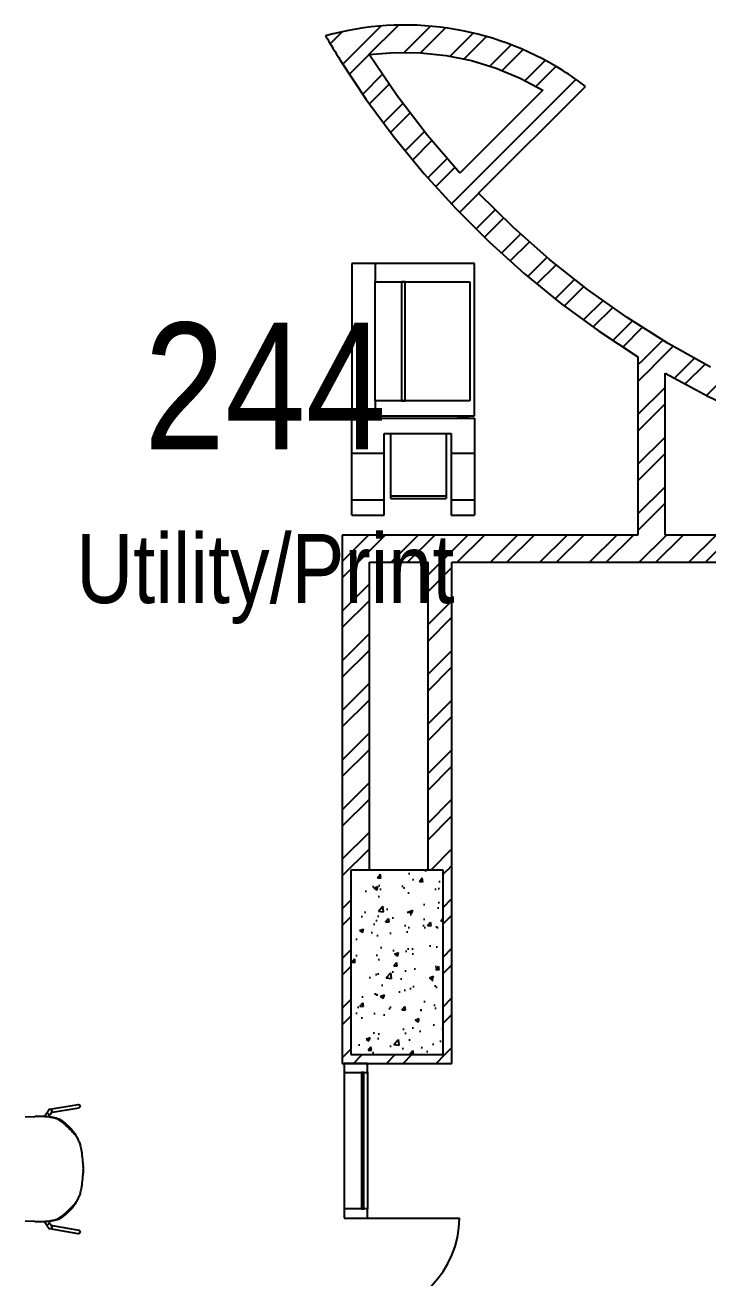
# Model space of a CAD drawing. Extents: x 6433 to 75181, y -2986 to 56414.
# Drawn here: x 31248 to 34212, y 19194 to 24633 of the extents above; entities that cross this region are included whole.
import ezdxf

# ---------------------------------------------------------------- set-up
doc = ezdxf.new("R2010")
doc.units = 0
doc.header["$MEASUREMENT"] = 0
for name, color, linetype in [('A-Column__Concrete', 7, 'CONTINUOUS'), ('A-Door', 160, 'CONTINUOUS'), ('A-Equipment', 1, 'CONTINUOUS'), ('A-Furniture', 252, 'CONTINUOUS'), ('A-Hatch__Brick', 2, 'CONTINUOUS'), ('A-Hatch__Concrete', 252, 'CONTINUOUS'), ('A-Text__Primary Room', 6, 'CONTINUOUS'), ('A-Wall__Brick', 6, 'CONTINUOUS'), ('A-Window', 4, 'CONTINUOUS')]:
    doc.layers.add(name, color=color, linetype=linetype)
doc.styles.add('Arial Narrow', font='ARIALN.TTF', dxfattribs={"height": 750})
pattern_1 = [(45, (8381.06, 65736.02), (-107.76307, 107.76307), []), (45, (8452.9, 65736.02), (-107.76307, 107.76307), [])]

msp = doc.modelspace()

# ---------------------------------------------------------------- hatches: boundary and pattern name
at = {"layer": 'A-Hatch__Brick'}
h = msp.add_hatch(dxfattribs=at)
h.set_pattern_fill('ANSI32', color=256, scale=16, style=0)
h.set_pattern_definition(pattern_1)
h.paths.add_polyline_path([(33581.8, 24435.1), (33478.3, 24493.7), (33369.8, 24542.6), (33257.3, 24581.1), (33141.7, 24609.2), (33024, 24626.4), (32905.2, 24632.6), (32786.4, 24627.8), (32668.5, 24612.1), (32552.6, 24585.5), (32616.3, 24480.3), (32678.3, 24493.9), (32740.9, 24504.1), (32852.7, 24513.8), (32964.9, 24512.7), (33076.4, 24500.8), (33186.3, 24478.3), (33293.5, 24445.3), (33397.1, 24402.2), (33496, 24349.3), (33561.9, 24415.1)])
h = msp.add_hatch(dxfattribs=at)
h.set_pattern_fill('ANSI32', color=256, scale=16, style=0)
h.set_pattern_definition(pattern_1)
h.paths.add_polyline_path([(39479.2, 24480.3), (39417.2, 24493.9), (39354.6, 24504.1), (39263.9, 24369.3), (39167.7, 24238.5), (39066.3, 24111.7), (38919.6, 23945.7), (38836.9, 23861.5), (38728.8, 23755.2), (38570.9, 23615.7), (38405.7, 23484.9), (38233.8, 23363.1), (38055.5, 23250.7), (37871.6, 23148), (37682.4, 23055.3), (37488.5, 22972.9), (37290.4, 22901), (37088.8, 22839.8), (36884.2, 22789.4), (36677.2, 22750.2), (36468.4, 22722), (36258.4, 22705.1), (36047.8, 22699.4), (35837.1, 22705.1), (35627.1, 22722), (35418.3, 22750.2), (35211.3, 22789.4), (35006.7, 22839.8), (34805.1, 22901), (34607.1, 22972.9), (34413.2, 23055.3), (34224, 23148), (34040, 23250.7), (33861.8, 23363.1), (33689.8, 23484.9), (33513, 23626), (33366.8, 23755.2), (33175.9, 23945.7), (33135.9, 23989.2), (32994.9, 24153.5), (32863.1, 24325.3), (32741, 24504.1), (32678.3, 24493.9), (32616.3, 24480.3), (32729.2, 24309.8), (32850.6, 24145.3), (32980.2, 23987.2), (33117.5, 23835.7), (33262.3, 23691.4), (33414.2, 23554.6), (33572.9, 23425.6), (33737.8, 23304.8), (33967.3, 23156.6), (34026.6, 23121.8), (34214.2, 23020.3), (34406.8, 22928.8), (34603.9, 22847.5), (34805.1, 22776.8), (35009.7, 22716.7), (35217.2, 22667.5), (35427, 22629.3), (35638.6, 22602.2), (35851.2, 22586.2), (36064.4, 22581.5), (36277.6, 22588), (36490.1, 22605.7), (36701.4, 22634.5), (36910.9, 22674.5), (37118, 22725.4), (37322.1, 22787.1), (37522.7, 22859.6), (37719.2, 22942.4), (37911, 23035.5), (38097.7, 23138.6), (38278.7, 23251.3), (38396.7, 23332.2), (38555.6, 23451.3), (38708.4, 23578), (38854.8, 23712), (39016.3, 23877.3), (39127, 24000.7), (39252.2, 24154.7), (39369.7, 24314.7)])
h = msp.add_hatch(dxfattribs=at)
h.set_pattern_fill('ANSI32', color=256, scale=16, style=0)
h.set_pattern_definition(pattern_1)
h.paths.add_polyline_path([(33680.1, 24366.5), (33631.8, 24401.9), (33581.8, 24435.1), (33135.9, 23989.2), (33216.5, 23902.9), (33561.9, 24248.3)])
h = msp.add_hatch(dxfattribs=at)
h.set_pattern_fill('ANSI32', color=256, scale=16, style=0)
h.set_pattern_definition(pattern_1)
h.paths.add_polyline_path([(34026.6, 22418.9), (34026.6, 23121.8), (33908.6, 23192.5), (33908.6, 22418.9)])
h = msp.add_hatch(dxfattribs=at)
h.set_pattern_fill('ANSI32', color=256, scale=16, style=0)
h.set_pattern_definition(pattern_1)
h.paths.add_polyline_path([(32742.8, 22300.9), (32742.8, 22418.9), (32624.8, 22418.9), (32624.8, 20125.9), (32742.8, 20125.9), (32742.8, 20163.9), (32662.8, 20163.9), (32662.8, 20963.9), (32742.8, 20963.9), (32742.8, 21615.5)])
h.paths.add_polyline_path([(32742.8, 16589.3), (32742.8, 17323.9), (32624.8, 17323.9), (32624.8, 14883.9), (32742.8, 14883.9), (32742.8, 16417.9)])
h = msp.add_hatch(dxfattribs=at)
h.set_pattern_fill('ANSI32', color=256, scale=16, style=0)
h.set_pattern_definition(pattern_1)
h.paths.add_polyline_path([(39800.8, 22300.9), (39800.8, 22418.9), (32742.8, 22418.9), (32742.8, 22300.9), (39695.8, 22300.9)])
h = msp.add_hatch(dxfattribs=at)
h.set_pattern_fill('ANSI32', color=256, scale=16, style=0)
h.set_pattern_definition(pattern_1)
h.paths.add_polyline_path([(33100.8, 22118.2), (33100.8, 22300.9), (32995.8, 22300.9), (32995.8, 20964.9), (33100.8, 20964.9), (33100.8, 21615.5)])
h = msp.add_hatch(dxfattribs=at)
h.set_pattern_fill('ANSI32', color=256, scale=16, style=0)
h.set_pattern_definition(pattern_1)
h.paths.add_polyline_path([(33100.8, 20610.3), (33100.8, 20964.9), (33062.8, 20963.9), (33062.8, 20163.9), (33100.8, 20163.9)])
h = msp.add_hatch(dxfattribs=at)
h.set_pattern_fill('ANSI32', color=256, scale=16, style=0)
h.set_pattern_definition(pattern_1)
h.paths.add_polyline_path([(33100.8, 20163.9), (32624.8, 20163.9), (32624.8, 20125.9), (33100.8, 20125.9)])
at = {"layer": 'A-Hatch__Concrete'}
h = msp.add_hatch(dxfattribs=at)
h.set_pattern_fill('AR-CONC', color=256, style=0)
h.set_pattern_definition([(50, (8381.06, 65736.02), (182.18467, -15.9391), [19.05, -209.55]), (355, (8381.06, 65736.02), (-35.2434, 191.05685), [15.24, -167.6406]), (100.45144, (8396.24, 65734.7), (146.94125, 175.11775), [16.19, -178.09024]), (46.1842, (8381.06, 65786.82), (271.079, -42.0423), [28.575, -314.325]), (96.63556, (8403.65, 65783.32), (237.4041, 247.4261), [24.285, -267.1356]), (351.18415, (8381.06, 65786.82), (237.4041, 247.4261), [22.86, -251.4597]), (21, (8406.46, 65774.12), (151.6144, -102.2652), [19.05, -209.55]), (326, (8406.46, 65774.12), (61.802, 184.18797), [15.24, -167.64]), (71.45144, (8419.1, 65765.6), (213.4164, 81.92277), [16.19, -178.08994]), (37.5, (8381.06, 65736.02), (3.0886, 84.55504), [0, -165.608, 0, -170.18, 0, -168.275]), (7.5, (8381.06, 65736.02), (66.81966, 100.18057), [0, -97.028, 0, -161.798, 0, -64.135]), (327.5, (8324.416, 65736.02), (135.590595, -5.72874), [0, -63.5, 0, -198.12, 0, -262.89]), (317.5, (8299.02, 65736.02), (148.12918, 25.4265), [0, -82.55, 0, -131.572, 0, -186.69])])
h.paths.add_polyline_path([(33062.8, 20513.2), (33062.8, 20963.9), (32662.8, 20963.9), (32662.8, 20163.9), (33062.8, 20163.9)])

# ---------------------------------------------------------------- linework, layer by layer
at = {"layer": 'A-Column__Concrete'}
for p, q in [((33062.8, 20963.9), (32662.8, 20963.9)), ((32662.8, 20963.9), (32662.8, 20163.9)), ((33062.8, 20163.9), (33062.8, 20963.9)), ((32662.8, 20163.9), (33062.8, 20163.9))]:
    msp.add_line(p, q, dxfattribs=at)
at = {"layer": 'A-Door'}
msp.add_line((32718.8, 19454.2), (33133.8, 19454.2), dxfattribs=at)
at = {"layer": 'A-Door', "color": 252}
msp.add_arc((32718.8, 19454.2), 415, 270, 0, dxfattribs=at)
at = {"layer": 'A-Equipment'}
for p, q in [((32768.3, 23597.4), (32666.1, 23597.4)), ((32666.1, 23597.4), (32666.1, 22937)), ((33199.5, 23597.4), (32768.3, 23597.4)), ((32768.3, 23597.4), (32768.3, 23518.7)), ((33199.5, 22937), (33199.5, 23597.4)), ((32768.3, 23518.7), (33179.3, 23518.7)), ((32768.3, 23002.1), (32768.3, 23518.7)), ((32882, 23518.7), (32882, 23002.1)), ((32898.1, 23518.7), (32882, 23518.7)), ((32898.1, 23002.1), (32898.1, 23518.7)), ((33179.3, 23518.7), (33179.3, 23002.1)), ((33179.3, 23002.1), (32768.3, 23002.1)), ((32768.3, 23002.1), (32768.3, 22937)), ((32882, 23002.1), (32898.1, 23002.1)), ((32666.1, 22937), (32768.3, 22937)), ((32666.1, 22774.4), (32666.1, 22926.8)), ((32666.1, 22926.8), (33199.5, 22926.8)), ((32768.3, 22937), (33199.5, 22937)), ((33123.3, 22931.7), (33123.3, 22936.5)), ((33123.3, 22931.7), (33174.7, 22931.7)), ((33174.7, 22936.5), (33174.7, 22931.7)), ((33199.5, 22926.8), (33199.5, 22774.4)), ((32807.3, 22774.4), (32807.3, 22859.7)), ((32807.3, 22859.7), (33097.9, 22859.7)), ((32836, 22587.7), (32836, 22859.7)), ((33075.8, 22859.7), (33075.8, 22587.7)), ((33097.9, 22859.7), (33097.9, 22774.4)), ((32666.1, 22571.2), (32666.1, 22774.4)), ((32666.1, 22774.4), (32807.3, 22774.4)), ((32807.3, 22571.2), (32807.3, 22774.4)), ((33097.9, 22774.4), (33199.5, 22774.4)), ((33097.9, 22774.4), (33097.9, 22571.2)), ((33199.5, 22774.4), (33199.5, 22571.2)), ((32666.1, 22505.2), (32666.1, 22571.2)), ((32666.1, 22571.2), (32807.3, 22571.2)), ((32807.3, 22505.2), (32807.3, 22571.2)), ((32836, 22577), (32836, 22587.7)), ((33075.8, 22587.7), (32836, 22587.7)), ((32836, 22577), (33075.8, 22577)), ((33075.8, 22587.7), (33075.8, 22577)), ((33097.9, 22571.2), (33199.5, 22571.2)), ((33097.9, 22571.2), (33097.9, 22505.2)), ((33199.5, 22571.2), (33199.5, 22505.2)), ((32666.1, 22505.2), (32807.3, 22505.2)), ((33097.9, 22505.2), (33199.5, 22505.2))]:
    msp.add_line(p, q, dxfattribs=at)
at = {"layer": 'A-Furniture'}
for p, q in [((31331.6, 19894.6), (31342.9, 19911.5)), ((31343.2, 19911.9), (31342.9, 19911.5)), ((31356.2, 19902.6), (31342.9, 19911.5)), ((31343.5, 19912.4), (31343.2, 19911.9)), ((31343.8, 19912.9), (31343.5, 19912.4)), ((31344.1, 19913.4), (31343.8, 19912.9)), ((31344.4, 19913.8), (31344.1, 19913.4)), ((31344.8, 19914.3), (31344.4, 19913.8)), ((31345.1, 19914.8), (31344.8, 19914.3)), ((31345.4, 19915.3), (31345.1, 19914.8)), ((31345.7, 19915.7), (31345.4, 19915.3)), ((31345.9, 19916.2), (31345.7, 19915.7)), ((31346.2, 19916.6), (31345.9, 19916.2)), ((31346.5, 19917.1), (31346.2, 19916.6)), ((31346.8, 19917.5), (31346.5, 19917.1)), ((31347, 19917.9), (31346.8, 19917.5)), ((31347.3, 19918.3), (31347, 19917.9)), ((31347.5, 19918.7), (31347.3, 19918.3)), ((31347.8, 19919.1), (31347.5, 19918.7)), ((31348, 19919.5), (31347.8, 19919.1)), ((31348.2, 19919.8), (31348, 19919.5)), ((31348.4, 19920.2), (31348.2, 19919.8)), ((31348.6, 19920.5), (31348.4, 19920.2)), ((31348.8, 19920.8), (31348.6, 19920.5)), ((31349, 19921.1), (31348.8, 19920.8)), ((31349.1, 19921.4), (31349, 19921.1)), ((31349.3, 19921.6), (31349.1, 19921.4)), ((31349.4, 19921.9), (31349.3, 19921.6)), ((31349.5, 19922.1), (31349.4, 19921.9)), ((31349.6, 19922.2), (31349.5, 19922.1)), ((31349.7, 19922.4), (31349.6, 19922.2)), ((31349.8, 19922.6), (31349.7, 19922.5)), ((31349.7, 19922.5), (31349.7, 19922.4)), ((31349.8, 19922.6), (31349.8, 19922.6)), ((31355.9, 19927), (31478.1, 19947.8)), ((31357.4, 19904.4), (31357, 19903.9)), ((31357.7, 19904.9), (31357.4, 19904.4)), ((31358, 19905.4), (31357.7, 19904.9)), ((31358.4, 19905.9), (31358, 19905.4)), ((31358.7, 19906.4), (31358.4, 19905.9)), ((31480.8, 19932), (31358.5, 19911.3)), ((31359, 19906.9), (31358.7, 19906.4)), ((31359.3, 19907.4), (31359, 19906.9)), ((31359.6, 19907.9), (31359.3, 19907.4)), ((31359.9, 19908.3), (31359.6, 19907.9)), ((31360.2, 19908.8), (31359.9, 19908.3)), ((31360.5, 19909.3), (31360.2, 19908.8)), ((31360.8, 19909.7), (31360.5, 19909.3)), ((31361.1, 19910.2), (31360.8, 19909.7)), ((31361.3, 19910.6), (31361.1, 19910.2)), ((31361.6, 19911), (31361.3, 19910.6)), ((31361.8, 19911.4), (31361.6, 19911)), ((31362.1, 19911.8), (31361.8, 19911.4)), ((31362.3, 19912.2), (31362.1, 19911.8)), ((31362.5, 19912.6), (31362.3, 19912.2)), ((31362.7, 19912.9), (31362.5, 19912.6)), ((31362.9, 19913.3), (31362.7, 19912.9)), ((31363.1, 19913.6), (31362.9, 19913.3)), ((31363.3, 19913.9), (31363.1, 19913.6)), ((31363.5, 19914.3), (31363.3, 19913.9)), ((31363.6, 19914.6), (31363.5, 19914.3)), ((31363.8, 19914.9), (31363.6, 19914.6)), ((31364, 19915.2), (31363.8, 19914.9)), ((31364.1, 19915.5), (31364, 19915.2)), ((31364.3, 19915.8), (31364.1, 19915.5)), ((31364.4, 19916.1), (31364.3, 19915.8)), ((31248, 19893), (31290.3, 19894.6)), ((31293.5, 19894.6), (31290.3, 19894.6)), ((31334.5, 19894.6), (31293.5, 19894.6)), ((31340.9, 19894.6), (31334.5, 19894.6)), ((31334.5, 19894.6), (31352.6, 19893.1)), ((31340.9, 19894.6), (31347.8, 19894.5)), ((31347.8, 19894.5), (31354.7, 19894)), ((31356.2, 19902.6), (31350, 19893.3)), ((31352.6, 19893.1), (31367.6, 19891)), ((31354.7, 19894), (31361.6, 19893.3)), ((31356.4, 19902.9), (31356.2, 19902.6)), ((31356.2, 19902.6), (31356.2, 19902.6)), ((31356.7, 19903.4), (31356.4, 19902.9)), ((31357, 19903.9), (31356.7, 19903.4)), ((31361.6, 19893.3), (31368.4, 19892.2)), ((31367.6, 19891), (31378.6, 19888.6)), ((31368.4, 19892.2), (31375.2, 19890.9)), ((31375.2, 19890.9), (31383.4, 19888.7)), ((31378.6, 19888.6), (31385.1, 19886)), ((31383.4, 19888.7), (31391.2, 19885.6)), ((31385.1, 19886), (31414.9, 19866)), ((31391.2, 19885.6), (31398.7, 19881.8)), ((31398.7, 19881.8), (31405.8, 19877.2)), ((31405.8, 19877.2), (31418.6, 19867.9)), ((31414.9, 19866), (31415.2, 19865.8)), ((31415.2, 19865.8), (31415.5, 19865.6)), ((31418.6, 19867.9), (31419.8, 19867)), ((31419.8, 19867), (31421.1, 19866)), ((31489, 19764.3), (31490.4, 19758.5)), ((31490.4, 19758.5), (31491.6, 19752.7)), ((31493.8, 19737.5), (31494.9, 19727.4)), ((31494.9, 19727.4), (31495.9, 19717.6)), ((31495.9, 19717.6), (31496.9, 19708.4)), ((31496.9, 19708.4), (31497.8, 19699.8)), ((31497.8, 19699.8), (31498.6, 19692.2)), ((31498.6, 19692.2), (31499.3, 19685.6)), ((31497.8, 19634.3), (31496.9, 19625.7)), ((31498.6, 19641.9), (31497.8, 19634.3)), ((31499.3, 19648.5), (31498.6, 19641.9)), ((31499.3, 19685.6), (31499.8, 19680.2)), ((31499.8, 19653.9), (31499.3, 19648.5)), ((31499.8, 19680.2), (31500.3, 19676.2)), ((31500.3, 19657.9), (31499.8, 19653.9)), ((31500.3, 19676.2), (31500.5, 19673.5)), ((31500.5, 19660.6), (31500.3, 19657.9)), ((31500.7, 19672.4), (31500.5, 19674.1)), ((31500.5, 19673.5), (31500.7, 19672.2)), ((31500.7, 19661.9), (31500.5, 19660.6)), ((31500.5, 19660), (31500.7, 19661.6)), ((31500.7, 19672.2), (31500.7, 19672.4)), ((31500.7, 19672.1), (31500.7, 19662)), ((31500.7, 19661.6), (31500.7, 19661.9)), ((31491.6, 19581.4), (31490.4, 19575.6)), ((31494.9, 19606.7), (31493.8, 19596.5)), ((31495.9, 19616.5), (31494.9, 19606.7)), ((31496.9, 19625.7), (31495.9, 19616.5)), ((31490.4, 19575.6), (31489, 19569.8)), ((31290.3, 19439.5), (31248, 19441.1)), ((31290.3, 19439.5), (31293.5, 19439.5)), ((31293.5, 19439.5), (31334.5, 19439.5)), ((31342.9, 19422.6), (31331.6, 19439.5)), ((31352.6, 19441), (31334.5, 19439.5)), ((31334.5, 19439.5), (31340.9, 19439.5)), ((31347.8, 19439.6), (31340.9, 19439.5)), ((31342.9, 19422.6), (31356.2, 19431.5)), ((31343.2, 19422.2), (31342.9, 19422.6)), ((31343.5, 19421.7), (31343.2, 19422.2)), ((31343.8, 19421.2), (31343.5, 19421.7)), ((31344.1, 19420.7), (31343.8, 19421.2)), ((31344.4, 19420.2), (31344.1, 19420.7)), ((31344.8, 19419.8), (31344.4, 19420.2)), ((31345.1, 19419.3), (31344.8, 19419.8)), ((31345.4, 19418.8), (31345.1, 19419.3)), ((31345.7, 19418.4), (31345.4, 19418.8)), ((31345.9, 19417.9), (31345.7, 19418.4)), ((31346.2, 19417.5), (31345.9, 19417.9)), ((31346.5, 19417), (31346.2, 19417.5)), ((31346.8, 19416.6), (31346.5, 19417)), ((31347, 19416.2), (31346.8, 19416.6)), ((31347.3, 19415.8), (31347, 19416.2)), ((31347.5, 19415.4), (31347.3, 19415.8)), ((31347.8, 19415), (31347.5, 19415.4)), ((31354.7, 19440.1), (31347.8, 19439.6)), ((31348, 19414.6), (31347.8, 19415)), ((31348.2, 19414.2), (31348, 19414.6)), ((31350, 19440.8), (31356.2, 19431.5)), ((31367.6, 19443), (31352.6, 19441)), ((31361.6, 19440.8), (31354.7, 19440.1)), ((31356.2, 19431.5), (31356.2, 19431.5)), ((31356.4, 19431.2), (31356.2, 19431.5)), ((31356.7, 19430.7), (31356.4, 19431.2)), ((31357, 19430.2), (31356.7, 19430.7)), ((31357.4, 19429.7), (31357, 19430.2)), ((31357.7, 19429.2), (31357.4, 19429.7)), ((31358, 19428.7), (31357.7, 19429.2)), ((31358.4, 19428.2), (31358, 19428.7)), ((31358.7, 19427.7), (31358.4, 19428.2)), ((31358.5, 19422.8), (31480.8, 19402.1)), ((31359, 19427.2), (31358.7, 19427.7)), ((31359.3, 19426.7), (31359, 19427.2)), ((31359.6, 19426.2), (31359.3, 19426.7)), ((31359.9, 19425.8), (31359.6, 19426.2)), ((31360.2, 19425.3), (31359.9, 19425.8)), ((31360.5, 19424.8), (31360.2, 19425.3)), ((31360.8, 19424.4), (31360.5, 19424.8)), ((31361.1, 19423.9), (31360.8, 19424.4)), ((31361.3, 19423.5), (31361.1, 19423.9)), ((31361.6, 19423.1), (31361.3, 19423.5)), ((31368.4, 19441.9), (31361.6, 19440.8)), ((31361.8, 19422.7), (31361.6, 19423.1)), ((31362.1, 19422.3), (31361.8, 19422.7)), ((31362.3, 19421.9), (31362.1, 19422.3)), ((31362.5, 19421.5), (31362.3, 19421.9)), ((31362.7, 19421.2), (31362.5, 19421.5)), ((31362.9, 19420.8), (31362.7, 19421.2)), ((31363.1, 19420.5), (31362.9, 19420.8)), ((31363.3, 19420.1), (31363.1, 19420.5)), ((31363.5, 19419.8), (31363.3, 19420.1)), ((31363.6, 19419.5), (31363.5, 19419.8)), ((31363.8, 19419.2), (31363.6, 19419.5)), ((31364, 19418.9), (31363.8, 19419.2)), ((31364.1, 19418.6), (31364, 19418.9)), ((31364.3, 19418.3), (31364.1, 19418.6)), ((31364.4, 19418), (31364.3, 19418.3)), ((31378.6, 19445.5), (31367.6, 19443)), ((31375.2, 19443.2), (31368.4, 19441.9)), ((31383.4, 19445.4), (31375.2, 19443.2)), ((31385.1, 19448.1), (31378.6, 19445.5)), ((31391.2, 19448.5), (31383.4, 19445.4)), ((31414.9, 19468.1), (31385.1, 19448.1)), ((31398.7, 19452.3), (31391.2, 19448.5)), ((31405.8, 19456.9), (31398.7, 19452.3)), ((31418.6, 19466.2), (31405.8, 19456.9)), ((31415.2, 19468.3), (31414.9, 19468.1)), ((31415.5, 19468.5), (31415.2, 19468.3)), ((31419.8, 19467.1), (31418.6, 19466.2)), ((31421.1, 19468.1), (31419.8, 19467.1)), ((31348.4, 19413.9), (31348.2, 19414.2)), ((31348.6, 19413.6), (31348.4, 19413.9)), ((31348.8, 19413.3), (31348.6, 19413.6)), ((31349, 19413), (31348.8, 19413.3)), ((31349.1, 19412.7), (31349, 19413)), ((31349.3, 19412.5), (31349.1, 19412.7)), ((31349.4, 19412.2), (31349.3, 19412.5)), ((31349.5, 19412), (31349.4, 19412.2)), ((31349.6, 19411.8), (31349.5, 19412)), ((31349.7, 19411.7), (31349.6, 19411.8)), ((31349.7, 19411.6), (31349.7, 19411.7)), ((31349.8, 19411.5), (31349.7, 19411.6)), ((31349.8, 19411.5), (31349.8, 19411.5)), ((31478.1, 19386.3), (31355.9, 19407.1))]:
    msp.add_line(p, q, dxfattribs=at)
at = {"layer": 'A-Furniture', "extrusion": (0, 0, -1)}
for centre, major_axis, start_param, end_param in [((31357.1, 19919.3), (7.31, -3.25), 2.530618, 3.054216), ((31357.2, 19919.2), (1.34, -7.89), 1.745219, 2.007019), ((31357.1, 19919.3), (7.31, -3.25), 3.316016, 5.148612), ((31357.2, 19919.2), (1.34, -7.89), 2.530618, 3.316016), ((31357.2, 19919.2), (1.34, -7.89), 3.316016, 5.93401), ((31479.4, 19939.9), (1.34, -7.89), 3.054216, 3.316016), ((31479.4, 19939.9), (1.34, -7.89), 3.316016, 6.195809), ((31357.2, 19414.9), (1.34, 7.89), 4.276166, 4.537966), ((31357.2, 19414.9), (1.34, 7.89), 0.087376, 2.967169), ((31357.1, 19414.7), (7.31, 3.25), 1.134574, 2.967169), ((31357.2, 19414.9), (1.34, 7.89), 2.967169, 4.014367), ((31479.4, 19394.2), (1.34, 7.89), 2.967169, 3.228969), ((31479.4, 19394.2), (1.34, 7.89), 0.087376, 2.967169)]:
    msp.add_ellipse(centre, major_axis=major_axis, ratio=0.962568, start_param=start_param, end_param=end_param, dxfattribs=at)
at = {"layer": 'A-Furniture'}
for points in [[(31398.5, 19881.9), (31397.3, 19882.6), (31396.1, 19883.2), (31394.8, 19883.9)], [(31405.8, 19877.2), (31404.1, 19878.4), (31402.3, 19879.6), (31400.5, 19880.7)], [(31469.1, 19812.3), (31472, 19807.3), (31477.4, 19797.2), (31484.1, 19781.1), (31487.5, 19770), (31489, 19764.3)], [(31491.6, 19752.7), (31492.1, 19750.2), (31492.9, 19745.1), (31493.6, 19740.1), (31493.8, 19737.5)], [(31493.8, 19596.5), (31493.6, 19594), (31492.9, 19589), (31492.1, 19583.9), (31491.6, 19581.4)], [(31489, 19569.8), (31487.5, 19564.1), (31484.1, 19553), (31477.4, 19536.9), (31472, 19526.7), (31469.1, 19521.8)], [(31394.8, 19450.2), (31396.1, 19450.9), (31397.3, 19451.5), (31398.5, 19452.2)], [(31400.5, 19453.4), (31402.3, 19454.5), (31404.1, 19455.7), (31405.8, 19456.9)]]:
    msp.add_open_spline(points, degree=3, dxfattribs=at)
for points, knots in [([(31415.5, 19865.6), (31416.5, 19864.8), (31419.1, 19862.4), (31424, 19857.8), (31428.6, 19853.3), (31433.7, 19848.4), (31442, 19840.1), (31454.3, 19827.7), (31464.2, 19817.6), (31469.1, 19812.3)], [0, 0, 0, 0, 0.142857, 0.285714, 0.357143, 0.428571, 0.571429, 0.785714, 1, 1, 1, 1]), ([(31428.9, 19859.8), (31428.3, 19860.3), (31427.1, 19861.3), (31424.9, 19863.1), (31422.4, 19865), (31420.2, 19866.7), (31418.6, 19867.9)], [0, 0, 0, 0, 0.333333, 0.5, 0.666667, 1, 1, 1, 1]), ([(31421.1, 19866), (31421.7, 19865.7), (31422.7, 19864.9), (31424.4, 19863.5), (31425.8, 19862.3), (31427.5, 19861), (31429.3, 19859.5), (31431.2, 19857.8), (31433.2, 19856), (31435.3, 19854.1), (31437.5, 19852.1), (31439.7, 19850), (31442, 19847.7), (31444.2, 19845.3), (31446.5, 19842.8), (31448.9, 19840.3), (31451.2, 19837.6), (31453.5, 19834.7), (31456.6, 19830.9), (31461.9, 19823.7), (31466.3, 19817), (31469.1, 19812.3)], [0, 0, 0, 0, 0.083333, 0.125, 0.166667, 0.208333, 0.25, 0.291667, 0.333333, 0.375, 0.416667, 0.458333, 0.5, 0.541667, 0.583333, 0.625, 0.666667, 0.708333, 0.75, 0.833333, 1, 1, 1, 1]), ([(31469.1, 19521.8), (31462.5, 19514.8), (31452.7, 19504.7), (31440.6, 19492.6), (31433, 19485), (31428.2, 19480.4), (31425.6, 19477.9), (31424, 19476.3), (31422.1, 19474.5), (31420, 19472.5), (31417.6, 19470.4), (31416.2, 19469.1), (31415.5, 19468.5)], [0, 0, 0, 0, 0.285714, 0.428571, 0.571429, 0.678571, 0.705357, 0.732143, 0.785714, 0.839286, 0.892857, 1, 1, 1, 1]), ([(31418.6, 19466.2), (31420.2, 19467.4), (31422.4, 19469), (31424.9, 19471), (31427.1, 19472.8), (31428.3, 19473.8), (31428.9, 19474.3)], [0, 0, 0, 0, 0.333333, 0.5, 0.666667, 1, 1, 1, 1]), ([(31469.1, 19521.8), (31466.3, 19517.1), (31461.9, 19510.4), (31456.6, 19503.2), (31453.5, 19499.3), (31451.2, 19496.5), (31448.9, 19493.8), (31446.5, 19491.2), (31444.2, 19488.8), (31442, 19486.4), (31439.7, 19484.1), (31437.5, 19482), (31435.3, 19480), (31433.2, 19478.1), (31431.2, 19476.3), (31429.3, 19474.6), (31427.5, 19473.1), (31425.8, 19471.8), (31424.4, 19470.6), (31422.7, 19469.2), (31421.7, 19468.4), (31421.1, 19468.1)], [0, 0, 0, 0, 0.166667, 0.25, 0.291667, 0.333333, 0.375, 0.416667, 0.458333, 0.5, 0.541667, 0.583333, 0.625, 0.666667, 0.708333, 0.75, 0.791667, 0.833333, 0.875, 0.916667, 1, 1, 1, 1])]:
    msp.add_open_spline(points, degree=3, knots=knots, dxfattribs=at)
at = {"layer": 'A-Wall__Brick'}
for p, q in [((33216.5, 23902.9), (33680.1, 24366.5)), ((33496, 24349.3), (33135.9, 23989.2)), ((33908.6, 23192.5), (33908.6, 22418.9)), ((34026.6, 22418.9), (34026.6, 23121.8)), ((33908.6, 22418.9), (32624.8, 22418.9)), ((32624.8, 22418.9), (32624.8, 20125.9)), ((38278.7, 22418.9), (34026.6, 22418.9)), ((32742.8, 20963.9), (32742.8, 22300.9)), ((32742.8, 22300.9), (32995.8, 22300.9)), ((32995.8, 22300.9), (32995.8, 20964.9)), ((33100.8, 22300.9), (39324.8, 22300.9)), ((33100.8, 20125.9), (33100.8, 22300.9)), ((32624.8, 20125.9), (33100.8, 20125.9))]:
    msp.add_line(p, q, dxfattribs=at)
at = {"layer": 'A-Wall__Brick', "flags": 128}
for points in [[(32616.3, 24480.3), (32729.2, 24309.8), (32850.6, 24145.3), (32980.2, 23987.1), (33117.5, 23835.7), (33262.3, 23691.4), (33414.2, 23554.6), (33572.9, 23425.6), (33737.8, 23304.8), (33908.6, 23192.5)], [(32740.9, 24504.1), (32852.7, 24513.8), (32964.9, 24512.7), (33076.4, 24500.8), (33186.3, 24478.3), (33293.5, 24445.3), (33397.1, 24402.2), (33496, 24349.3)], [(33135.9, 23989.2), (32994.9, 24153.5), (32863.1, 24325.3), (32741, 24504.1)], [(34224, 23148), (34040, 23250.7), (33861.8, 23363.1), (33689.8, 23484.9), (33524.7, 23615.7), (33366.8, 23755.2), (33216.5, 23902.9)], [(34026.6, 23121.8), (34214.2, 23020.3), (34406.8, 22928.8), (34603.9, 22847.5), (34805.1, 22776.8), (35009.7, 22716.7), (35217.2, 22667.5), (35427, 22629.3), (35638.6, 22602.2), (35851.2, 22586.2), (36064.4, 22581.5), (36277.6, 22588), (36490.1, 22605.7), (36701.4, 22634.5), (36910.9, 22674.5), (37118, 22725.4), (37322.1, 22787.1), (37522.7, 22859.6), (37719.2, 22942.4), (37911, 23035.5), (38097.7, 23138.6), (38278.7, 23251.3)]]:
    msp.add_lwpolyline(points, dxfattribs=at)
at = {"layer": 'A-Wall__Brick'}
for centre, radius, start, end in [((32897.4, 23348.2), 1284.4, 57.8005, 105.5719), ((36047.8, 26631.4), 4050, 210.3432, 212.0837), ((32897.4, 23348.2), 1284.4, 52.4515, 57.8005)]:
    msp.add_arc(centre, radius, start, end, dxfattribs=at)
at = {"layer": 'A-Window', "extrusion": (0, 0, -1)}
for p, q in [((32733.8, 20125.9), (32633.8, 20125.9)), ((32633.8, 20125.9), (32633.8, 20085.9)), ((32733.8, 20085.9), (32733.8, 20125.9)), ((32633.8, 20085.9), (32733.8, 20085.9)), ((32733.8, 19494.2), (32633.8, 19494.2)), ((32633.8, 19494.2), (32633.8, 19454.2)), ((32733.8, 19454.2), (32733.8, 19494.2)), ((32633.8, 19454.2), (32733.8, 19454.2))]:
    msp.add_line(p, q, dxfattribs=at)
at = {"layer": 'A-Window'}
for p, q in [((32633.8, 20085.9), (32633.8, 19494.2)), ((32718.8, 20085.9), (32708.8, 20085.9)), ((32708.8, 20085.9), (32708.8, 19494.2)), ((32718.8, 19494.2), (32718.8, 20085.9)), ((32733.8, 20085.9), (32733.8, 19494.2)), ((32708.8, 19494.2), (32718.8, 19494.2))]:
    msp.add_line(p, q, dxfattribs=at)

# ---------------------------------------------------------------- texts
at = {"layer": 'A-Text__Primary Room', "insert": (32290.7, 23340.3), "char_height": 750, "width": 5700.068, "attachment_point": 2, "style": 'Arial Narrow'}
msp.add_mtext('{\\H0.73333x;244}\\P{\\H0.4x;Utility/Print}', dxfattribs=at)

doc.saveas('drawing.dxf')
